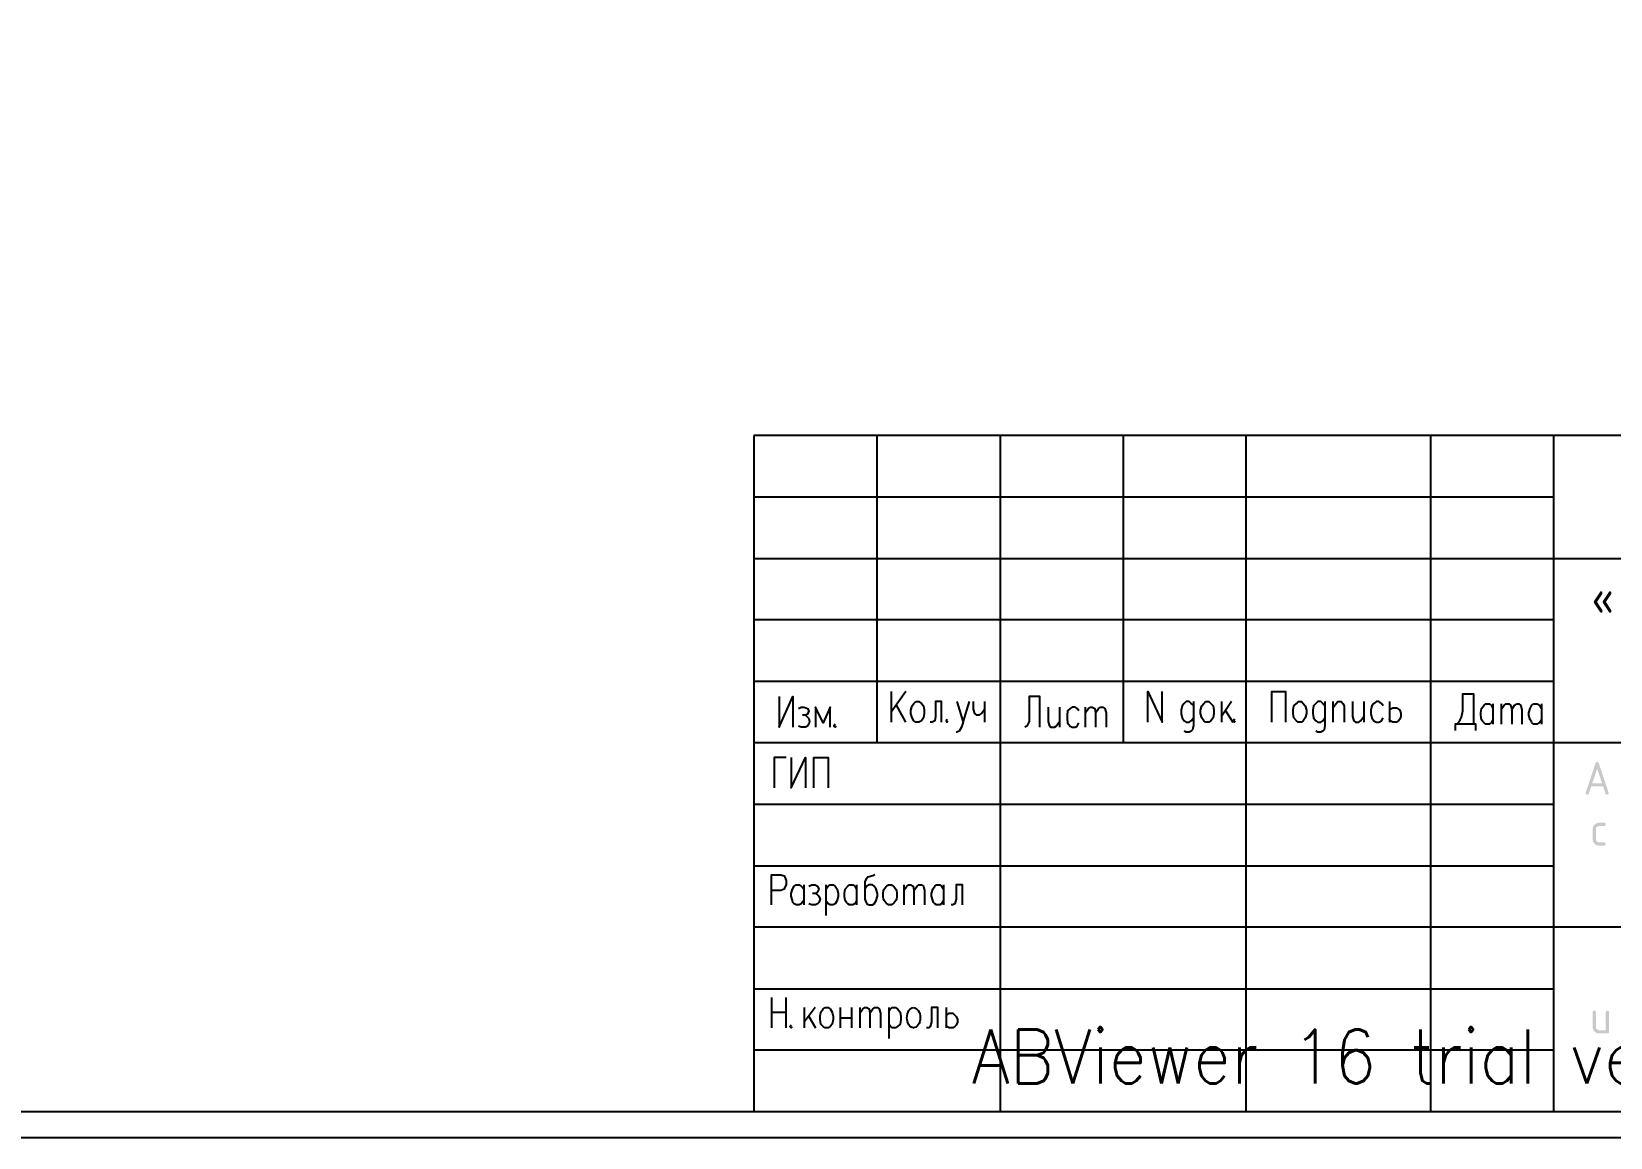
# Model space of a CAD drawing. Header units: millimetres. Extents: x 0 to 420, y 0 to 297.
# Drawn here: x 216.9 to 323, y 0 to 74.3 of the extents above; entities that cross this region are included whole.
import ezdxf

# ---------------------------------------------------------------- set-up
doc = ezdxf.new("R2010")
doc.units = ezdxf.units.MM
doc.layers.get('0').update_dxf_attribs({"linetype": 'CONTINUOUS'})
doc.styles.get("Standard").update_dxf_attribs({"font": 'STANDARD'})

# ---------------------------------------------------------------- blocks, each defined once
blk = doc.blocks.new('ABViewer')
at = {"color": 0, "true_color": 0x000001, "insert": (0, 0), "char_height": 0.05, "attachment_point": 1}
blk.add_mtext('ABViewer 16 trial version - www.cadsofttools.com', dxfattribs=at)

msp = doc.modelspace()

# ---------------------------------------------------------------- hatches: boundary and pattern name
at = {"true_color": 0x000007}
h = msp.add_hatch(color=0, dxfattribs=at)
h.paths.add_polyline_path([(322.133406, 24.77393), (321.809291, 23.801035), (322.45752, 23.801035)], flags=0)
h.paths.add_polyline_path([(322.905107, 23.139576), (322.877478, 23.056756), (322.794864, 23.029333), (322.728167, 23.048006), (322.689582, 23.104299), (322.530832, 23.580549), (321.735428, 23.580549), (321.576678, 23.104299), (321.537887, 23.048006), (321.471396, 23.029333), (321.388576, 23.056756), (321.361153, 23.139576), (321.366114, 23.174854), (322.023163, 25.146551), (322.065468, 25.212559), (322.133406, 25.234746), (322.20031, 25.213386), (322.241995, 25.149858), (322.900146, 23.174854)], flags=0)
for points in [[(322.047306, 20.703188), (322.047306, 20.041178), (322.063498, 19.957256), (322.112349, 19.885736), (322.18387, 19.836884), (322.267792, 19.820692), (322.599072, 19.820692), (322.681686, 19.793063), (322.709315, 19.710449), (322.681686, 19.627629), (322.599072, 19.600206), (322.267792, 19.600206), (322.096778, 19.632108), (321.954702, 19.728088), (321.858721, 19.870164), (321.82682, 20.041178), (321.82682, 20.703188), (321.858721, 20.873996), (321.954702, 21.016278), (322.096778, 21.112052), (322.267792, 21.14416), (322.599072, 21.14416), (322.681686, 21.116531), (322.709315, 21.033917), (322.681686, 20.951097), (322.599072, 20.923674), (322.267792, 20.923674), (322.182974, 20.907551), (322.111798, 20.859182), (322.063429, 20.7878)], [(322.929802, 8.418034), (322.929802, 7.094566), (322.902172, 7.011746), (322.819559, 6.984323), (322.267792, 6.984323), (322.096778, 7.016224), (321.954702, 7.112205), (321.858721, 7.25428), (321.82682, 7.425295), (321.82682, 8.418034), (321.854243, 8.500647), (321.937063, 8.528277), (322.019676, 8.500647), (322.047306, 8.418034), (322.047306, 7.425295), (322.063498, 7.341372), (322.112349, 7.269852), (322.18387, 7.221001), (322.267792, 7.204809), (322.709315, 7.204809), (322.709315, 8.418034), (322.736738, 8.500647), (322.819559, 8.528277), (322.902172, 8.500647)]]:
    msp.add_hatch(color=0, dxfattribs=at).paths.add_polyline_path(points, flags=0)

# ---------------------------------------------------------------- linework, layer by layer
at = {"color": 0, "true_color": 0x000007}
for points in [[(0.211668, 0), (420.073667, 0), (420.073667, 296.925999), (0.211668, 296.925999)], [(7.239002, 1.735667), (418.338, 1.735667), (418.338, 295.190332), (7.239002, 295.190332)], [(276.352001, 29.294667), (276.563667, 29.294667), (276.733001, 29.167667), (276.860001, 28.998333), (276.902334, 28.702), (276.902334, 28.490333), (276.860001, 28.194), (276.733001, 27.982333), (276.563667, 27.897667), (276.352001, 27.897667), (276.225001, 27.982333), (276.098001, 28.194), (276.013334, 28.490333), (276.013334, 28.702), (276.098001, 28.998333), (276.225001, 29.167667)], [(295.825334, 29.294667), (296.037, 29.294667), (296.164, 29.167667), (296.333334, 28.998333), (296.375667, 28.702), (296.375667, 28.490333), (296.333334, 28.194), (296.164, 27.982333), (296.037, 27.897667), (295.825334, 27.897667), (295.698334, 27.982333), (295.571334, 28.194), (295.486667, 28.490333), (295.486667, 28.702), (295.571334, 28.998333), (295.698334, 29.167667)], [(302.048334, 29.294667), (302.26, 29.294667), (302.387, 29.167667), (302.514, 28.998333), (302.598667, 28.702), (302.598667, 28.490333), (302.514, 28.194), (302.387, 27.982333), (302.26, 27.897667), (302.048334, 27.897667), (301.921334, 27.982333), (301.752, 28.194), (301.709667, 28.490333), (301.709667, 28.702), (301.752, 28.998333), (301.921334, 29.167667)], [(270.256001, 8.720667), (270.467667, 8.720667), (270.594667, 8.636), (270.721667, 8.424333), (270.806334, 8.128), (270.806334, 7.916333), (270.721667, 7.62), (270.594667, 7.450667), (270.467667, 7.366), (270.256001, 7.366), (270.129001, 7.450667), (269.959667, 7.62), (269.917334, 7.916333), (269.917334, 8.128), (269.959667, 8.424333), (270.129001, 8.636)]]:
    msp.add_lwpolyline(points, close=True, dxfattribs=at)
for points in [[(418.338, 47.159333), (265.472334, 47.159333)], [(265.472334, 47.159333), (265.472334, 1.735667)], [(273.727334, 47.159333), (273.727334, 26.543)], [(282.024667, 47.159333), (282.024667, 1.735667)], [(290.279667, 47.159333), (290.279667, 26.543)], [(298.534667, 47.159333), (298.534667, 1.735667)], [(310.938334, 47.159333), (310.938334, 1.735667)], [(319.193334, 47.159333), (319.193334, 1.735667)], [(265.472334, 43.053), (319.193334, 43.053)], [(265.472334, 38.904333), (319.193334, 38.904333)], [(319.193334, 38.904333), (418.338, 38.904333)], [(265.472334, 34.798), (319.193334, 34.798)], [(265.472334, 30.649333), (319.193334, 30.649333)], [(275.674667, 29.972), (274.701001, 28.575)], [(274.701001, 29.972), (274.701001, 27.897667)], [(291.930667, 27.897667), (291.930667, 29.972), (292.904334, 27.897667), (292.904334, 29.972)], [(300.270334, 27.897667), (300.270334, 29.972), (301.201667, 29.972), (301.201667, 27.897667)], [(312.716334, 27.770667), (312.928, 28.067), (313.012667, 28.236333), (313.097334, 28.659667), (313.097334, 29.802667), (313.817, 29.802667), (313.817, 27.770667)], [(267.165667, 29.633333), (267.165667, 27.559), (268.097001, 29.633333), (268.097001, 27.559)], [(268.478001, 28.829), (268.647334, 28.913667), (268.859001, 28.913667), (269.070667, 28.829), (269.155334, 28.659667), (269.070667, 28.448), (268.943667, 28.363333), (268.732001, 28.363333)], [(270.594667, 27.559), (270.594667, 28.913667), (270.129001, 27.855333), (269.621001, 28.913667), (269.621001, 27.559)], [(275.674667, 27.897667), (275.039667, 29.083)], [(278.087667, 27.897667), (278.087667, 29.294667), (277.664334, 29.294667), (277.664334, 28.278667), (277.622001, 27.982333), (277.452667, 27.897667), (277.325667, 27.897667)], [(279.103667, 29.294667), (279.527001, 27.897667), (279.950334, 29.294667)], [(280.204334, 29.294667), (280.204334, 28.786667), (280.289001, 28.490333), (280.416001, 28.405667), (280.627667, 28.405667), (280.754667, 28.490333), (280.966334, 28.786667)], [(280.966334, 29.294667), (280.966334, 27.897667)], [(284.691667, 27.559), (284.691667, 29.633333), (283.972001, 29.633333), (283.972001, 27.94), (283.887334, 27.770667), (283.802667, 27.643667), (283.675667, 27.559)], [(285.242001, 28.913667), (285.242001, 27.94), (285.326667, 27.643667), (285.453667, 27.559), (285.665334, 27.559), (285.792334, 27.643667), (286.004001, 27.94)], [(286.004001, 28.913667), (286.004001, 27.559)], [(287.316334, 28.659667), (287.189334, 28.829), (287.062334, 28.913667), (286.850667, 28.913667), (286.723667, 28.829), (286.554334, 28.659667), (286.512001, 28.363333), (286.512001, 28.151667), (286.554334, 27.855333), (286.723667, 27.643667), (286.850667, 27.559), (287.062334, 27.559), (287.189334, 27.643667), (287.316334, 27.855333)], [(287.739667, 28.913667), (287.739667, 27.559)], [(287.739667, 28.532667), (287.951334, 28.829), (288.078334, 28.913667), (288.205334, 28.913667), (288.374667, 28.829), (288.417001, 28.532667), (288.417001, 27.559)], [(288.417001, 28.532667), (288.628667, 28.829), (288.755667, 28.913667), (288.925001, 28.913667), (289.052001, 28.829), (289.136667, 28.532667), (289.136667, 27.559)], [(295.021001, 28.998333), (294.936334, 29.083), (294.851667, 29.167667), (294.724667, 29.294667), (294.513001, 29.294667), (294.386001, 29.167667), (294.259001, 28.998333), (294.174334, 28.702), (294.174334, 28.490333), (294.259001, 28.194), (294.386001, 27.982333), (294.513001, 27.897667), (294.724667, 27.897667), (294.851667, 27.982333), (295.021001, 28.194)], [(295.021001, 29.294667), (295.021001, 27.686), (294.936334, 27.389667), (294.851667, 27.305), (294.724667, 27.220333), (294.513001, 27.220333), (294.386001, 27.305)], [(296.883667, 29.294667), (296.883667, 27.897667)], [(297.561, 29.294667), (296.883667, 28.278667)], [(297.137667, 28.702), (297.645667, 27.897667)], [(303.826334, 28.998333), (303.784, 29.083), (303.699334, 29.167667), (303.572334, 29.294667), (303.360667, 29.294667), (303.233667, 29.167667), (303.064334, 28.998333), (303.022, 28.702), (303.022, 28.490333), (303.064334, 28.194), (303.233667, 27.982333), (303.360667, 27.897667), (303.572334, 27.897667), (303.699334, 27.982333), (303.826334, 28.194)], [(303.826334, 29.294667), (303.826334, 27.686), (303.784, 27.389667), (303.699334, 27.305), (303.572334, 27.220333), (303.360667, 27.220333), (303.233667, 27.305)], [(304.376667, 29.294667), (304.376667, 27.897667)], [(304.376667, 28.871333), (304.588334, 29.167667), (304.715334, 29.294667), (304.927, 29.294667), (305.054, 29.167667), (305.138667, 28.998333), (305.138667, 27.897667)], [(305.689, 29.294667), (305.689, 28.278667), (305.773667, 27.982333), (305.900667, 27.897667), (306.112334, 27.897667), (306.239334, 27.982333), (306.451, 28.278667)], [(306.451, 29.294667), (306.451, 27.897667)], [(307.763334, 28.998333), (307.636334, 29.167667), (307.467, 29.294667), (307.297667, 29.294667), (307.128334, 29.167667), (307.001334, 28.998333), (306.916667, 28.702), (306.916667, 28.490333), (307.001334, 28.194), (307.128334, 27.982333), (307.297667, 27.897667), (307.467, 27.897667), (307.636334, 27.982333), (307.763334, 28.194)], [(308.186667, 29.294667), (308.186667, 27.897667)], [(308.186667, 28.702), (308.229, 28.786667), (308.398334, 28.871333), (308.567667, 28.871333), (308.652334, 28.871333), (308.779334, 28.786667), (308.864, 28.702), (308.948667, 28.490333), (308.948667, 28.278667), (308.864, 28.109333), (308.779334, 27.982333), (308.652334, 27.897667), (308.398334, 27.897667), (308.229, 27.982333), (308.186667, 28.109333)], [(315.129334, 28.067), (315.002334, 27.855333), (314.875334, 27.770667), (314.663667, 27.770667), (314.536667, 27.855333), (314.452, 27.94), (314.367334, 28.067), (314.325, 28.363333), (314.325, 28.532667), (314.367334, 28.829), (314.536667, 29.040667), (314.663667, 29.125333), (314.875334, 29.125333), (315.002334, 29.040667), (315.129334, 28.829)], [(315.129334, 29.125333), (315.129334, 27.770667)], [(315.679667, 29.125333), (315.679667, 27.770667)], [(315.679667, 28.744333), (315.891334, 29.040667), (316.018334, 29.125333), (316.187667, 29.125333), (316.314667, 29.040667), (316.399334, 28.744333), (316.399334, 27.770667)], [(316.399334, 28.744333), (316.568667, 29.040667), (316.738, 29.125333), (316.865, 29.125333), (316.992, 29.040667), (317.076667, 28.744333), (317.076667, 27.770667)], [(318.389, 28.067), (318.262, 27.855333), (318.092667, 27.770667), (317.881, 27.770667), (317.754, 27.855333), (317.711667, 27.94), (317.627, 28.067), (317.542334, 28.363333), (317.542334, 28.532667), (317.627, 28.829), (317.754, 29.040667), (317.881, 29.125333), (318.092667, 29.125333), (318.262, 29.040667), (318.389, 28.829)], [(318.389, 29.125333), (318.389, 27.770667)], [(268.943667, 28.363333), (269.070667, 28.236333), (269.155334, 28.151667), (269.197667, 27.94), (269.155334, 27.770667), (269.070667, 27.643667), (268.943667, 27.559), (268.647334, 27.559), (268.478001, 27.643667)], [(270.933334, 27.770667), (270.848667, 27.643667), (270.933334, 27.559), (271.018001, 27.643667)], [(278.426334, 28.109333), (278.384001, 27.982333), (278.426334, 27.897667), (278.511001, 27.982333)], [(279.527001, 27.897667), (279.400001, 27.516667), (279.273001, 27.305), (279.103667, 27.220333), (279.061334, 27.220333)], [(297.772667, 28.109333), (297.688, 27.982333), (297.772667, 27.897667), (297.815, 27.982333)], [(313.986334, 27.347333), (313.986334, 27.770667), (312.589334, 27.770667), (312.589334, 27.347333)], [(265.472334, 26.543), (418.338, 26.543)], [(267.631334, 25.527), (266.827001, 25.527), (266.827001, 23.495)], [(267.970001, 25.527), (267.970001, 23.495), (268.943667, 25.527), (268.943667, 23.495)], [(269.494001, 23.495), (269.494001, 25.527), (270.467667, 25.527), (270.467667, 23.495)], [(265.472334, 22.394333), (319.193334, 22.394333)], [(265.472334, 18.245667), (319.193334, 18.245667)], [(266.657667, 15.621), (266.657667, 17.653), (267.292667, 17.653), (267.504334, 17.568333), (267.546667, 17.483667), (267.631334, 17.272), (267.631334, 16.975667), (267.546667, 16.806333), (267.504334, 16.679333), (267.292667, 16.594667), (266.657667, 16.594667)], [(268.816667, 15.917333), (268.647334, 15.705667), (268.520334, 15.621), (268.308667, 15.621), (268.181667, 15.705667), (268.097001, 15.790333), (268.054667, 15.917333), (267.970001, 16.213667), (267.970001, 16.383), (268.054667, 16.679333), (268.181667, 16.891), (268.308667, 16.975667), (268.520334, 16.975667), (268.647334, 16.891), (268.816667, 16.679333)], [(268.816667, 16.975667), (268.816667, 15.621)], [(269.155334, 16.891), (269.367001, 16.975667), (269.578667, 16.975667), (269.748001, 16.891), (269.832667, 16.679333), (269.748001, 16.51), (269.621001, 16.383), (269.409334, 16.383)], [(270.298334, 16.975667), (270.298334, 14.901333)], [(270.298334, 16.679333), (270.467667, 16.891), (270.594667, 16.975667), (270.806334, 16.975667), (270.933334, 16.891), (271.060334, 16.679333), (271.145001, 16.383), (271.145001, 16.213667), (271.060334, 15.917333), (270.933334, 15.705667), (270.806334, 15.621), (270.594667, 15.621), (270.467667, 15.705667), (270.298334, 15.917333)], [(272.372667, 15.917333), (272.245667, 15.705667), (272.118667, 15.621), (271.907001, 15.621), (271.780001, 15.705667), (271.695334, 15.790333), (271.610667, 15.917333), (271.568334, 16.213667), (271.568334, 16.383), (271.610667, 16.679333), (271.780001, 16.891), (271.907001, 16.975667), (272.118667, 16.975667), (272.245667, 16.891), (272.372667, 16.679333)], [(272.372667, 16.975667), (272.372667, 15.621)], [(273.600334, 17.653), (273.473334, 17.568333), (273.134667, 17.483667), (273.007667, 17.356667), (272.923001, 17.187333), (272.923001, 16.002), (273.007667, 15.790333), (273.050001, 15.705667), (273.219334, 15.621), (273.431001, 15.621), (273.558001, 15.705667), (273.685001, 15.917333), (273.769667, 16.213667), (273.769667, 16.383), (273.685001, 16.679333), (273.600334, 16.806333), (273.558001, 16.891), (273.431001, 16.975667), (273.219334, 16.975667), (273.050001, 16.891), (272.923001, 16.679333)], [(275.547667, 16.975667), (275.547667, 15.621)], [(275.547667, 16.594667), (275.759334, 16.891), (275.886334, 16.975667), (276.013334, 16.975667), (276.182667, 16.891), (276.225001, 16.594667), (276.225001, 15.621)], [(276.225001, 16.594667), (276.436667, 16.891), (276.563667, 16.975667), (276.733001, 16.975667), (276.860001, 16.891), (276.944667, 16.594667), (276.944667, 15.621)], [(278.214667, 15.917333), (278.087667, 15.705667), (277.960667, 15.621), (277.749001, 15.621), (277.622001, 15.705667), (277.537334, 15.790333), (277.495001, 15.917333), (277.410334, 16.213667), (277.410334, 16.383), (277.495001, 16.679333), (277.622001, 16.891), (277.749001, 16.975667), (277.960667, 16.975667), (278.087667, 16.891), (278.214667, 16.679333)], [(278.214667, 16.975667), (278.214667, 15.621)], [(279.484667, 15.621), (279.484667, 16.975667), (279.061334, 16.975667), (279.061334, 16.002), (278.976667, 15.705667), (278.849667, 15.621), (278.722667, 15.621)], [(269.621001, 16.383), (269.748001, 16.298333), (269.832667, 16.213667), (269.917334, 16.002), (269.832667, 15.790333), (269.748001, 15.705667), (269.621001, 15.621), (269.367001, 15.621), (269.155334, 15.705667)], [(265.472334, 14.139333), (319.193334, 14.139333)], [(319.193334, 14.139333), (418.338, 14.139333)], [(265.472334, 9.990667), (319.193334, 9.990667)], [(266.657667, 9.398), (266.657667, 7.366)], [(267.631334, 7.366), (267.631334, 9.398)], [(268.859001, 8.720667), (268.859001, 7.366)], [(269.578667, 8.720667), (268.859001, 7.747)], [(271.272001, 8.720667), (271.272001, 7.366)], [(272.034001, 8.720667), (272.034001, 7.366)], [(272.584334, 8.720667), (272.584334, 7.366)], [(272.584334, 8.339667), (272.796001, 8.636), (272.923001, 8.720667), (273.050001, 8.720667), (273.219334, 8.636), (273.261667, 8.339667), (273.261667, 7.366)], [(273.261667, 8.339667), (273.473334, 8.636), (273.600334, 8.720667), (273.769667, 8.720667), (273.896667, 8.636), (273.981334, 8.339667), (273.981334, 7.366)], [(274.531667, 8.720667), (274.531667, 6.646333)], [(274.531667, 8.424333), (274.658667, 8.636), (274.785667, 8.720667), (274.997334, 8.720667), (275.124334, 8.636), (275.293667, 8.424333), (275.336001, 8.128), (275.336001, 7.916333), (275.293667, 7.62), (275.124334, 7.450667), (274.997334, 7.366), (274.785667, 7.366), (274.658667, 7.450667), (274.531667, 7.62)], [(277.833667, 7.366), (277.833667, 8.720667), (277.410334, 8.720667), (277.410334, 7.747), (277.325667, 7.450667), (277.198667, 7.366), (277.071667, 7.366)], [(278.384001, 8.720667), (278.384001, 7.366)], [(266.657667, 8.424333), (267.631334, 8.424333)], [(267.970001, 7.535333), (267.885334, 7.450667), (267.970001, 7.366), (268.054667, 7.450667)], [(269.155334, 8.128), (269.621001, 7.366)], [(271.272001, 8.043333), (272.034001, 8.043333)], [(278.384001, 8.128), (278.426334, 8.212667), (278.595667, 8.339667), (278.765001, 8.339667), (278.849667, 8.339667), (278.976667, 8.212667), (279.061334, 8.128), (279.146001, 7.916333), (279.146001, 7.747), (279.061334, 7.535333), (278.976667, 7.450667), (278.849667, 7.366), (278.595667, 7.366), (278.426334, 7.450667), (278.384001, 7.535333)], [(265.472334, 5.884333), (319.193334, 5.884333)], [(265.472334, 1.735667), (418.338, 1.735667)]]:
    msp.add_lwpolyline(points, dxfattribs=at)
for centre, ratio in [((274.616334, 16.298333), 0.6875), ((276.203834, 8.043333), 0.65625)]:
    msp.add_ellipse(centre, major_axis=(0, 0.677333), ratio=ratio, start_param=0, end_param=6.283185, dxfattribs=at)

# ---------------------------------------------------------------- block references
at = {"color": 0, "true_color": 0x000000, "xscale": 72.47926, "yscale": 72.47926}
msp.add_blockref('ABViewer', (280.119667, 7.247926), dxfattribs=at)

# ---------------------------------------------------------------- texts
at = {"color": 0, "true_color": 0x000007, "insert": (321.775674, 37.428052), "char_height": 2.417872, "width": 1.3432622, "attachment_point": 1}
msp.add_mtext('«', dxfattribs=at)

doc.saveas('drawing.dxf')
